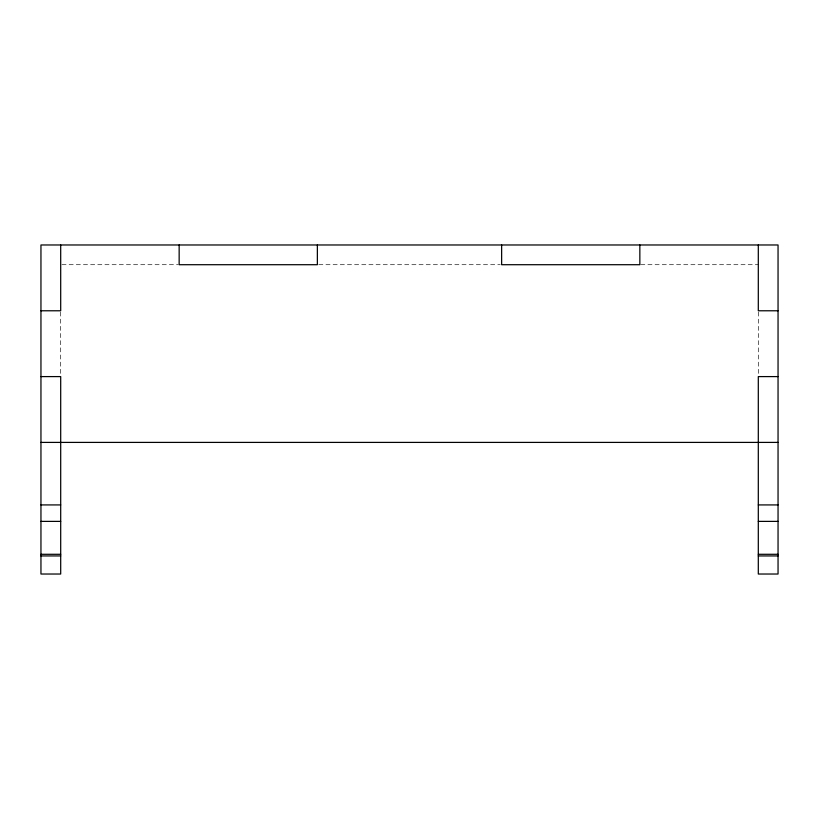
<?xml version="1.0" encoding="UTF-8"?>
<svg xmlns="http://www.w3.org/2000/svg" width="819" height="819" viewBox="0 0 819 819"><rect width="100%" height="100%" fill="white"/><g stroke="black" fill="none" stroke-linecap="round" stroke-linejoin="round"><path stroke-width="0.61" stroke-dasharray="4.09 3.07" d="M61.968 264.711L178.245 264.711M318.786 264.711L500.214 264.711M640.755 264.711L758.302 264.711M758.302 312.008L758.302 374.652M60.698 312.008L60.698 374.652"/><path stroke-width="1.23" d="M40.95 310.78L60.698 310.78L60.698 244.973M778.05 310.78L758.302 310.78L758.302 244.973M40.95 376.597L60.698 376.597L60.698 574.027L40.95 574.027L40.95 244.973L778.05 244.973L778.05 574.027L758.302 574.027L758.302 376.597L778.05 376.597M40.95 442.403L778.05 442.403M40.95 504.924L60.698 504.924M758.302 504.924L778.05 504.924M40.95 521.386L60.698 521.386M758.302 521.386L778.05 521.386M40.95 554.289L60.698 554.289M758.302 554.289L778.05 554.289M40.95 555.937L60.698 555.937M758.302 555.937L778.05 555.937M639.844 244.973L639.844 264.711L501.637 264.711L501.637 244.973M317.362 244.973L317.362 264.711L179.156 264.711L179.156 244.973"/></g></svg>
